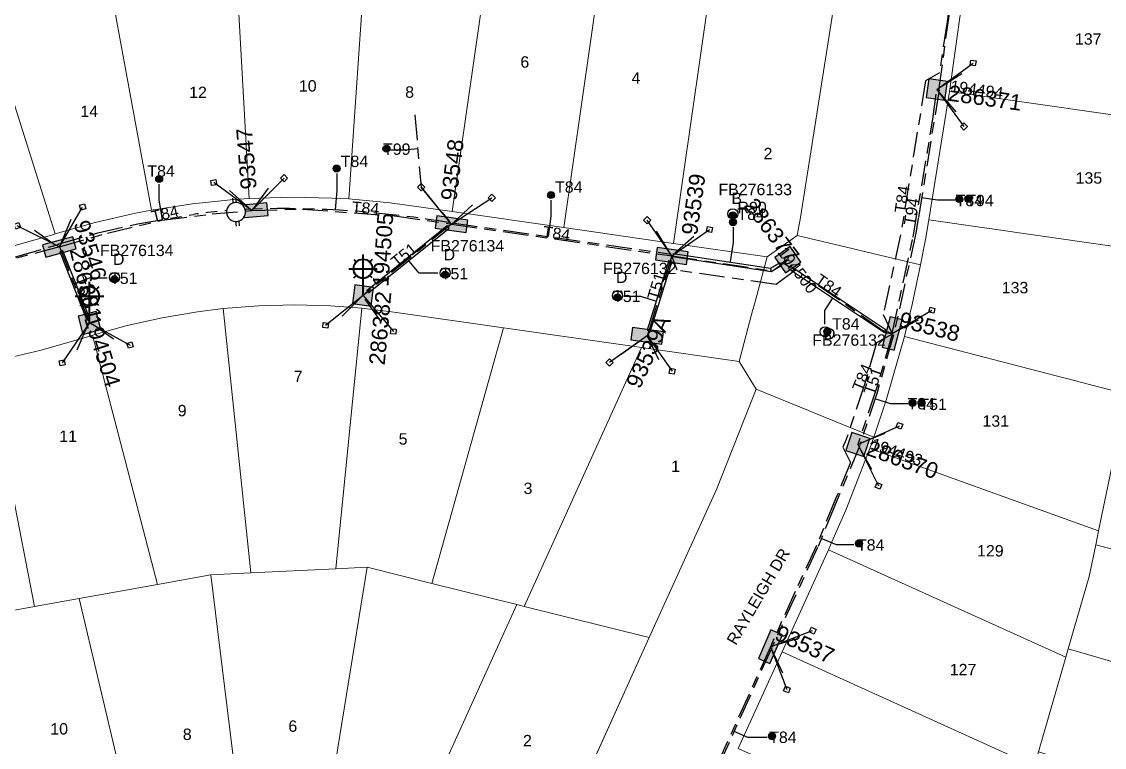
# Model space of a CAD drawing. Header units: metres. Extents: x 282960 to 285195, y 6134329 to 6136665.
# Drawn here: x 283558 to 283728.7, y 6135873.5 to 6135988 of the extents above; entities that cross this region are included whole.
import ezdxf
from ezdxf.enums import TextEntityAlignment as Align

# ---------------------------------------------------------------- set-up
doc = ezdxf.new("R2010")
doc.units = ezdxf.units.M
doc.linetypes.add('Cable Exist UG', pattern=[8.2, 4, -1.2, 1.8, -1.2])
doc.linetypes.add('DASHED', pattern=[0.75, 0.5, -0.25])
doc.layers.get('0').update_dxf_attribs({"color": 6})
doc.layers.add('Cadastre Land Parcels_SP_EXT', color=9, linetype='Continuous', lineweight=5)
doc.layers.add('Cadastre Roads_SP_EXT', color=9, linetype='Continuous', lineweight=5)
for name, color, linetype in [('Duct_SP_EXT', 7, 'Continuous'), ('Equip_LV_EXT', 7, 'Continuous'), ('Equip_SP_SL_EXT', 7, 'Continuous'), ('Mains_LV_EXT', 7, 'Continuous'), ('Mains_LV_SL_EXT', 7, 'Continuous'), ('Services_SP_EXT', 7, 'Continuous'), ('SupportsUG_SP_LV_EXT', 7, 'Continuous'), ('SupportsUG_SP_LV_SL_EXT', 7, 'Continuous'), ('Trench_SP_EXT', 7, 'Continuous')]:
    doc.layers.add(name, color=color, linetype=linetype)
doc.layers.add('UNKNOWN_FEATURES', color=1, linetype='DASHED', plot=False)
doc.styles.add('COLUMN_LABEL', font='arial.ttf')
doc.styles.add('iecARIAL', font='arial.ttf', dxfattribs={"height": 2})
doc.styles.add('POLE_LABEL', font='arial.ttf')
doc.styles.get("Standard").update_dxf_attribs({"font": 'arial.ttf'})

# ---------------------------------------------------------------- blocks, each defined once
blk = doc.blocks.new('COLUMN_EXT')
blk.add_hatch(color=256).paths.add_polyline_path([(-1.49, 1.48), (-1.49, -1.49), (1.48, -1.49), (1.48, 1.48)])
blk.add_lwpolyline([(-1.49, -1.49), (1.48, -1.49), (1.48, 1.48), (-1.49, 1.48)], close=True)
for tag, height, style, flags, p in [('ASSET_NUM', 2.5, 'COLUMN_LABEL', 8, (2, 2)), ('STRUCTURE_PLANT_NUMBER', 0.2, 'POLE_LABEL', 9, (1.81, 0.03)), ('STREET_CODE', 0.2, 'COLUMN_LABEL', 9, (1.81, -0.2))]:
    blk.add_attdef(tag, text='', height=height, dxfattribs=dict(style=style, flags=flags)).set_placement(p, align=Align.MIDDLE_LEFT)
at = {"flags": 9}
for tag, p in [('COLUMN_TYPE', (1.81, -0.4)), ('OWNED_BY', (1.81, -0.6)), ('STATE', (1.81, -0.8)), ('USAGE', (1.81, -1)), ('STREETNAME', (1.81, -1.6)), ('SUBURB', (1.81, -1.8)), ('LEGEND', (1.81, -1.2)), ('LOCATION', (1.81, -1.4)), ('NOTES', (1.81, -2))]:
    blk.add_attdef(tag, text='', height=0.2, dxfattribs=at).set_placement(p, align=Align.MIDDLE_LEFT)
at = {"flags": 1}
blk.add_attdef('Z', (1.81, -2.35), '', height=0.2, dxfattribs=at)
blk = doc.blocks.new('PILLAR_EXT')
blk.add_hatch(color=256).paths.add_polyline_path([(-2.475, 0.99), (-2.475, -0.99), (2.475, -0.99), (2.475, 0.99)])
blk.add_lwpolyline([(-2.475, -0.99), (2.475, -0.99), (2.475, 0.99), (-2.475, 0.99)], close=True)
at = {"style": 'iecARIAL', "flags": 8}
blk.add_attdef('ASSET_NUM', (1.5, 3.5), '', height=2.5, dxfattribs=at)
for tag, p, flags in [('OWNED_BY', (0, -0.2), 9), ('STATE', (0, -0.4), 9), ('SUPPORT_TYPE', (0, -0.6), 9), ('STREETNAME', (0, -1.8), 9), ('USAGE', (0, -0.8), 9), ('LEGEND', (0, -1), 9), ('LOCATION', (0, -1.2), 9), ('NOTES', (0, -1.4), 9), ('PARENT', (0, -1.6), 9), ('SUBURB', (0, -2), 1)]:
    blk.add_attdef(tag, p, '', height=0.2, dxfattribs=dict(flags=flags))
blk = doc.blocks.new('DUCT_EXT')
blk.add_circle((0, 0.8), 0.8)
at = {"flags": 1}
blk.add_attdef('Z', (0, 0), '', height=0.2, dxfattribs=at)
at = {"flags": 9}
for tag, p in [('DUCT_CODE', (0, 0)), ('XSECT_TYPE', (0, -0.2)), ('STATE', (0, -0.6)), ('FB_REFERENCE', (0, -0.4)), ('NOTES', (0, -0.8))]:
    blk.add_attdef(tag, text='', height=0.2, dxfattribs=at).set_placement(p, align=Align.MIDDLE_LEFT)
blk = doc.blocks.new('SL_LANTERN_EXT')
at = {"lineweight": 40}
for p, q in [((-1.46, 5.68), (-1.06, 5.28)), ((0, 1.97), (0, 6.47)), ((1.46, 5.68), (1.06, 5.28)), ((-2.25, 4.22), (2.25, 4.22)), ((-1.46, 2.76), (-1.06, 3.16)), ((0, 0), (0, 2.72)), ((1.46, 2.76), (1.06, 3.16))]:
    blk.add_line(p, q, dxfattribs=at)
blk.add_circle((0, 4.22), 1.5, dxfattribs=at)
at = {"style": 'iecARIAL', "flags": 8}
blk.add_attdef('ASSET_NUM', (1.5, 1.5), '', height=2.5, dxfattribs=at)
for tag, p, height, flags in [('OPERATING_VOLTAGE', (0.98, -1.65), 0.2, 9), ('ORIENTATION', (0.98, -1.85), 0.2, 9), ('CONSTRUCTED_VOLTAGE', (0.98, -0.65), 0.2, 9), ('CONTROL_TYPE', (0.98, -0.85), 0.2, 9), ('LANTERN_PURPOSE', (0.98, -1.05), 0.2, 9), ('LANTERN_TYPE', (0.98, -1.25), 0.2, 9), ('NO_PHASES', (0.98, -1.45), 0.2, 9), ('LNUMBER', (2.18, -3.25), 2.5, 8), ('OWNED_BY', (0.98, -2.05), 0.2, 9), ('STATE', (0.98, -2.25), 0.2, 9), ('USAGE', (0.98, -2.45), 0.2, 9), ('CEXIST', (0.98, -2.65), 0.2, 9), ('CNEW', (0.98, -2.85), 0.2, 9), ('CNUMBER', (0.98, -3.05), 0.2, 9), ('CREMOVE', (0.98, -3.25), 0.2, 9), ('CREPLACE', (0.98, -3.45), 0.2, 9), ('LKINGHEIGHT', (0.98, -3.65), 0.2, 9), ('LBRACKET', (0.98, -3.85), 0.2, 9), ('LBRACKETVOCAB', (0.98, -4.05), 0.2, 9), ('LCATEGORY', (0.98, -4.25), 0.2, 9), ('LCHARGE1', (0.98, -4.45), 0.2, 9), ('LCHARGE1PERCENT', (0.98, -4.65), 0.2, 9), ('LCHARGE2', (0.98, -4.85), 0.2, 9), ('LCHARGE2PERCENT', (0.98, -5.05), 0.2, 9), ('LCHARGE3', (0.98, -5.25), 0.2, 9), ('LCHARGE3PERCENT', (0.98, -5.45), 0.2, 9), ('LEXIST', (0.98, -5.65), 0.2, 9), ('LLAMP', (0.98, -5.85), 0.2, 9), ('LLAMPVOCAB', (0.98, -6.05), 0.2, 9), ('LMAST', (0.98, -6.25), 0.2, 9), ('LMASTVOCAB', (0.98, -6.45), 0.2, 9), ('LNEW', (0.98, -6.65), 0.2, 9), ('LANTNUMBER', (0.98, -6.85), 0.2, 9), ('LOUTREACH', (0.98, -7.25), 0.2, 9), ('LOUTREACHVOCAB', (0.98, -7.45), 0.2, 9), ('LRATECODE', (0.98, -7.65), 0.2, 9), ('LREMOVE', (0.98, -7.85), 0.2, 9), ('LREPLACE', (0.98, -8.05), 0.2, 9), ('LTYPE', (0.98, -8.25), 0.2, 9), ('LTYPEVOCAB', (0.98, -8.45), 0.2, 9), ('LEGEND', (0.98, -8.65), 0.2, 9), ('STREETNAME', (0.98, -9.25), 0.2, 9), ('SUBURB', (0.98, -9.45), 0.2, 1), ('LOCATION', (0.98, -8.85), 0.2, 9), ('NOTES', (0.98, -9.05), 0.2, 9)]:
    blk.add_attdef(tag, p, '', height=height, dxfattribs=dict(flags=flags))
blk = doc.blocks.new('CCP_EXT')
at = {"flags": 9}
for tag, p in [('STATE', (0, -1.8)), ('LIFE_SUPPORT', (0, -1.6)), ('NOTES', (0, -2))]:
    blk.add_attdef(tag, text='', height=0.2, dxfattribs=at).set_placement(p, align=Align.MIDDLE_LEFT)
blk.add_wipeout([(0, 0.57), (0.57, 0), (0, -0.57), (-0.57, 0)])
blk.add_lwpolyline([(-0.57, 0), (0, 0.57), (0.57, 0), (0, -0.57), (-0.57, 0)])
at = {"flags": 1}
blk.add_attdef('Z', (0, 0), '', height=0.2, dxfattribs=at)
at = {"flags": 9}
for tag, p in [('CCP_TYPE', (0, 0)), ('CONSTRUCTED_VOLTAGE', (0, -0.2)), ('OPERATING_VOLTAGE', (0, -0.6)), ('ORIENTATION', (0, -0.8)), ('OWNED_BY', (0, -1)), ('NO_PHASES', (0, -0.4)), ('USAGE', (0, -1.2)), ('LEGEND', (0, -1.4))]:
    blk.add_attdef(tag, text='', height=0.2, dxfattribs=at).set_placement(p, align=Align.MIDDLE_LEFT)
blk = doc.blocks.new('LV_UG_LINKS_OPEN_EXT')
for p, q in [((-0.25, 1.47), (-0.25, 2.22)), ((0.25, 1.47), (0.25, 2.22)), ((-0.25, -1.47), (-0.25, -2.22)), ((0.25, -1.47), (0.25, -2.22))]:
    blk.add_line(p, q)
at = {"flags": 9}
for tag, p in [('ACTUAL_STATUS', (0, 0)), ('CONSTRUCTED_VOLTAGE', (0, -0.2)), ('OPERATING_VOLTAGE', (0, -0.6)), ('ORIENTATION', (0, -0.8)), ('STATE', (0, -1)), ('SWITCH_TYPE', (0, -1.2)), ('NO_PHASES', (0, -0.4)), ('USAGE', (0, -1.4)), ('NOTES', (0, -1.6))]:
    blk.add_attdef(tag, text='', height=0.2, dxfattribs=at).set_placement(p, align=Align.MIDDLE_LEFT)
at = {"flags": 1}
blk.add_attdef('Z', (0, 0), '', height=0.2, dxfattribs=at)
blk.add_wipeout([(-0.25, 1.47), (-0.43, 1.43), (-0.61, 1.36), (-0.77, 1.28), (-0.93, 1.17), (-1.07, 1.05), (-1.19, 0.9), (-1.29, 0.75), (-1.38, 0.58), (-1.44, 0.4), (-1.48, 0.22), (-1.49, 0.03), (-1.49, -0.16), (-1.45, -0.34), (-1.4, -0.52), (-1.32, -0.69), (-1.23, -0.85), (-1.11, -1), (-0.98, -1.13), (-0.83, -1.24), (-0.66, -1.34), (-0.49, -1.41), (-0.31, -1.46), (-0.13, -1.49), (0.06, -1.49), (0.25, -1.47), (0.43, -1.43), (0.61, -1.36), (0.77, -1.28), (0.93, -1.17), (1.07, -1.05), (1.19, -0.9), (1.29, -0.75), (1.38, -0.58), (1.44, -0.4), (1.48, -0.22), (1.49, -0.03), (1.49, 0.16), (1.45, 0.34), (1.4, 0.52), (1.32, 0.69), (1.23, 0.85), (1.11, 1), (0.98, 1.13), (0.83, 1.24), (0.66, 1.34), (0.49, 1.41), (0.31, 1.46), (0.13, 1.49), (-0.06, 1.49)])
blk.add_lwpolyline([(0, -1.49, 1), (0, 1.49, 1)], format="xyb", close=True)
blk = doc.blocks.new('CABLE_LARGE_EXT')
h = blk.add_hatch(color=256)
edge = h.paths.add_edge_path()
edge.add_arc((0, 0.55), 0.55, 0, 360)
blk.add_circle((0, 0.55), 0.55)
at = {"flags": 1}
blk.add_attdef('Z', (0, 0), '', height=0.2, dxfattribs=at)
at = {"flags": 9}
for tag, p in [('COND_CODE', (0, 0)), ('STATE', (0, -0.4)), ('XSECT_SIZE', (0, -0.6)), ('FB_REFERENCE', (0, -0.2)), ('NOTES', (0, -0.8))]:
    blk.add_attdef(tag, text='', height=0.2, dxfattribs=at).set_placement(p, align=Align.MIDDLE_LEFT)

msp = doc.modelspace()

# ---------------------------------------------------------------- linework, layer by layer
at = {"layer": 'Cadastre Land Parcels_SP_EXT', "linetype": 'Continuous'}
for points in [[(283593.88, 6135960.13), (283591.64, 6135999.65), (283578.96, 6135997.76), (283571.43, 6135996.63), (283578.45, 6135958.28), (283584.92, 6135959.29), (283591.43, 6135959.96), (283593.88, 6135960.13)], [(283609.58, 6135960.03), (283612.26, 6135999.03), (283597.13, 6135999.48), (283591.64, 6135999.65), (283593.88, 6135960.13), (283600.43, 6135960.32), (283606.97, 6135960.18), (283609.58, 6135960.03)], [(283609.58, 6135960.03), (283616.09, 6135959.41), (283618.72, 6135959.06), (283625.89, 6135958.03), (283631.57, 6135997.64), (283615.13, 6135998.83), (283612.26, 6135999.03), (283609.58, 6135960.03)], [(283578.45, 6135958.28), (283571.43, 6135996.63), (283560.68, 6135994.51), (283551.24, 6135992.64), (283563.28, 6135954.51), (283569.57, 6135956.32), (283575.95, 6135957.8), (283578.45, 6135958.28)], [(283649.14, 6135995.12), (283633.08, 6135997.43), (283631.57, 6135997.64), (283625.89, 6135958.03), (283643.47, 6135955.51), (283649.14, 6135995.12)], [(283741.03, 6135971.74), (283743.91, 6135991.74), (283707.08, 6135997.03), (283704.33, 6135977), (283741.03, 6135971.74)], [(283650.95, 6135994.86), (283649.14, 6135995.12), (283643.47, 6135955.51), (283660.8, 6135953.03), (283666.47, 6135992.64), (283650.95, 6135994.86)], [(283563.28, 6135954.51), (283551.24, 6135992.64), (283542.41, 6135991.31), (283537.2, 6135990.53), (283543.09, 6135949.85), (283543.94, 6135949.98), (283550.39, 6135951.13), (283556.76, 6135952.62), (283563.05, 6135954.44), (283563.28, 6135954.51)], [(283685.96, 6135989.83), (283666.47, 6135992.64), (283660.8, 6135953.03), (283675.54, 6135950.91), (283680.3, 6135954.26), (283680.83, 6135957.1), (283685.96, 6135989.83)], [(283701.07, 6135956.75), (283736.89, 6135951.61), (283737.61, 6135955.16), (283741.03, 6135971.74), (283704.33, 6135977), (283701.07, 6135956.75)], [(283736.89, 6135951.61), (283701.07, 6135956.75), (283700.52, 6135953.62), (283699.71, 6135949.63), (283698.43, 6135943.36), (283697.2, 6135938.33), (283732.28, 6135929.25), (283734.2, 6135938.59), (283736.89, 6135951.61)], [(283594.11, 6135901.01), (283589.76, 6135942.74), (283585.72, 6135942.24), (283580.14, 6135941.3), (283574.62, 6135940.06), (283569.17, 6135938.54), (283579.42, 6135899.2), (283587.82, 6135900.71), (283594.11, 6135901.01)], [(283611.64, 6135942.8), (283606.7, 6135943.18), (283601.05, 6135943.33), (283595.39, 6135943.18), (283589.76, 6135942.74), (283594.11, 6135901.01), (283607.55, 6135901.66), (283611.64, 6135942.8)], [(283633.95, 6135939.71), (283616.3, 6135942.23), (283611.64, 6135942.8), (283607.55, 6135901.66), (283612.47, 6135901.9), (283622.68, 6135899.35), (283633.95, 6135939.71)], [(283579.42, 6135899.2), (283569.17, 6135938.54), (283568.22, 6135938.24), (283561.07, 6135936.18), (283553.83, 6135934.48), (283552.46, 6135934.21), (283559.99, 6135895.71), (283567.02, 6135896.97), (283579.42, 6135899.2)], [(283655.73, 6135936.58), (283633.95, 6135939.71), (283622.68, 6135899.35), (283636.06, 6135896.01), (283637.22, 6135895.72), (283655.73, 6135936.58)], [(283727.83, 6135907.67), (283730.79, 6135922.01), (283732.28, 6135929.25), (283697.2, 6135938.33), (283694.31, 6135928.26), (283692.35, 6135922.46), (283691.74, 6135920.67), (283727.83, 6135907.67)], [(283671.12, 6135934.37), (283655.73, 6135936.58), (283637.22, 6135895.72), (283656.95, 6135890.8), (283667.54, 6135914.17), (283673.83, 6135930), (283671.12, 6135934.37)], [(283559.99, 6135895.71), (283552.46, 6135934.21), (283545.12, 6135932.97), (283537.74, 6135932.12), (283536.23, 6135931.99), (283539.29, 6135892.97), (283550.45, 6135894), (283559.99, 6135895.71)], [(283766.93, 6135894.95), (283769.63, 6135912.83), (283730.79, 6135922.01), (283727.83, 6135907.67), (283727.37, 6135905.43), (283766.93, 6135894.95)], [(283727.83, 6135907.67), (283691.74, 6135920.67), (283687.94, 6135910.91), (283685.76, 6135905.92), (283685.2, 6135904.68), (283722.65, 6135887.72), (283723.04, 6135889.05), (283726.34, 6135900.43), (283727.37, 6135905.43), (283727.83, 6135907.67)], [(283717.67, 6135870.54), (283718.32, 6135872.8), (283722.65, 6135887.72), (283685.2, 6135904.68), (283677.9, 6135888.56), (283717.67, 6135870.54)], [(283766.93, 6135894.95), (283727.37, 6135905.43), (283726.34, 6135900.43), (283723.04, 6135889.05), (283764.23, 6135877.06), (283766.93, 6135894.95)], [(283605.86, 6135861.09), (283612.47, 6135901.9), (283607.55, 6135901.66), (283594.11, 6135901.01), (283587.82, 6135900.71), (283592.64, 6135861.34), (283595.09, 6135861.58), (283597.55, 6135861.68), (283600.01, 6135861.66), (283602.47, 6135861.51), (283604.92, 6135861.23), (283605.86, 6135861.09)], [(283622.68, 6135899.35), (283612.47, 6135901.9), (283605.86, 6135861.09), (283608.28, 6135860.63), (283610.67, 6135860.05), (283613.03, 6135859.34), (283615.35, 6135858.51), (283617.62, 6135857.56), (283618.47, 6135857.18), (283636.06, 6135896.01), (283622.68, 6135899.35)], [(283592.64, 6135861.34), (283587.82, 6135900.71), (283579.42, 6135899.2), (283567.02, 6135896.97), (283576.37, 6135857.53), (283585.56, 6135859.91), (283587.95, 6135860.52), (283590.36, 6135861), (283592.64, 6135861.34)], [(283576.37, 6135857.53), (283567.02, 6135896.97), (283559.99, 6135895.71), (283550.45, 6135894), (283556.13, 6135853.71), (283564.99, 6135855.14), (283576.37, 6135857.53)], [(283634.11, 6135850.09), (283639.41, 6135852.08), (283656.95, 6135890.8), (283637.22, 6135895.72), (283636.06, 6135896.01), (283618.47, 6135857.18), (283634.11, 6135850.09)], [(283764.23, 6135877.06), (283723.04, 6135889.05), (283722.65, 6135887.72), (283718.32, 6135872.8), (283761.53, 6135859.18), (283764.23, 6135877.06)], [(283712.96, 6135854.32), (283713.61, 6135856.54), (283717.67, 6135870.54), (283677.9, 6135888.56), (283671, 6135873.33), (283712.96, 6135854.32)]]:
    msp.add_lwpolyline(points, close=True, dxfattribs=at)
at = {"layer": 'Cadastre Roads_SP_EXT', "linetype": 'Continuous'}
for p, q in [((283673.83, 6135930), (283667.54, 6135914.17)), ((283682.05, 6135926.65), (283673.83, 6135930)), ((283683.09, 6135926.23), (283682.05, 6135926.65)), ((283692.35, 6135922.46), (283683.09, 6135926.23)), ((283691.74, 6135920.67), (283692.35, 6135922.46)), ((283692.35, 6135922.46), (283692.35, 6135922.46)), ((283667.54, 6135914.17), (283656.95, 6135890.8)), ((283685.76, 6135905.92), (283687.94, 6135910.91)), ((283685.2, 6135904.68), (283685.76, 6135905.92)), ((283656.95, 6135890.8), (283639.41, 6135852.08))]:
    msp.add_line(p, q, dxfattribs=at)
at = {"layer": 'Duct_SP_EXT'}
for p, q in [((283612.4, 6135945.59), (283625.08, 6135955.82)), ((283625.08, 6135955.82), (283625.23, 6135955.63)), ((283625.38, 6135955.44), (283625.23, 6135955.63)), ((283612.7, 6135945.22), (283625.38, 6135955.44)), ((283563.98, 6135951.7), (283564.2, 6135951.79)), ((283563.98, 6135951.7), (283568.15, 6135941.15)), ((283564.43, 6135951.88), (283564.2, 6135951.79)), ((283564.43, 6135951.88), (283568.6, 6135941.33)), ((283660.63, 6135950.95), (283660.67, 6135951.19)), ((283660.63, 6135950.95), (283676.2, 6135948.59)), ((283660.71, 6135951.43), (283660.67, 6135951.19)), ((283660.71, 6135951.43), (283676.1, 6135949.09)), ((283660.04, 6135950.32), (283656.65, 6135939.33)), ((283660.49, 6135950.18), (283657.11, 6135939.19)), ((283660.04, 6135950.32), (283660.27, 6135950.25)), ((283660.49, 6135950.18), (283660.27, 6135950.25)), ((283676.1, 6135949.09), (283677.6, 6135950.01)), ((283676.1, 6135949.09), (283676.15, 6135948.84)), ((283676.2, 6135948.59), (283676.15, 6135948.84)), ((283676.2, 6135948.59), (283677.85, 6135949.6)), ((283677.6, 6135950.01), (283677.72, 6135949.8)), ((283677.85, 6135949.6), (283677.72, 6135949.8)), ((283678.93, 6135949.07), (283679.06, 6135949.27)), ((283678.93, 6135949.07), (283694.03, 6135938.96)), ((283679.19, 6135949.46), (283679.06, 6135949.27)), ((283679.19, 6135949.46), (283694.3, 6135939.36)), ((283612.4, 6135945.59), (283612.55, 6135945.41)), ((283612.7, 6135945.22), (283612.55, 6135945.41)), ((283568.15, 6135941.15), (283568.38, 6135941.24)), ((283568.6, 6135941.33), (283568.38, 6135941.24)), ((283656.65, 6135939.33), (283656.88, 6135939.26)), ((283657.11, 6135939.19), (283656.88, 6135939.26)), ((283694.03, 6135938.96), (283694.16, 6135939.16)), ((283694.3, 6135939.36), (283694.16, 6135939.16))]:
    msp.add_line(p, q, dxfattribs=at)
for points in [[(283616.08, 6135967.81), (283618.33, 6135967.81), (283620.44, 6135967.99)], [(283607.66, 6135964.07), (283607.66, 6135961.31), (283607.44, 6135958.36)], [(283579.59, 6135962.38), (283579.59, 6135959.85), (283580.11, 6135956.77)], [(283641.45, 6135959.86), (283641.45, 6135957.31), (283640.99, 6135954.11)], [(283705.16, 6135959.82), (283702.42, 6135959.82), (283699.91, 6135960.23)], [(283670.2, 6135955.56), (283670.2, 6135953.18), (283669.74, 6135950.16)], [(283623.59, 6135948.3), (283620.66, 6135948.3), (283619.09, 6135950.23)], [(283571.45, 6135947.53), (283568.63, 6135947.53), (283566.53, 6135946.71)], [(283652.94, 6135944.71), (283655.55, 6135944.71), (283657.91, 6135943.98)], [(283684.62, 6135940.26), (283684.62, 6135942.45), (283685.87, 6135944.34)], [(283697.72, 6135927.68), (283695, 6135927.68), (283692.56, 6135928.48)], [(283689.24, 6135905.45), (283686.47, 6135905.45), (283684.08, 6135906.44)], [(283675.57, 6135875.02), (283672.52, 6135875.02), (283670.33, 6135876)]]:
    msp.add_lwpolyline(points, dxfattribs=at)
at = {"layer": 'Mains_LV_EXT', "linetype": 'Cable Exist UG'}
msp.add_line((283676.07, 6135889.37), (283666.45, 6135868.11), dxfattribs=at)
for points in [[(283625.78, 6135956.07), (283611.81, 6135944.81)], [(283563.93, 6135952.47), (283556.67, 6135950.55), (283544.14, 6135948.07), (283535.02, 6135946.95), (283524.63, 6135946.52), (283521.31, 6135946.68)], [(283563.93, 6135952.47), (283568.68, 6135940.48)], [(283660.51, 6135951.05), (283656.63, 6135938.43)], [(283695.26, 6135938.8), (283693.64, 6135939.33), (283680.08, 6135948.87), (283676.95, 6135946.52), (283661.38, 6135948.78), (283660.51, 6135951.05)]]:
    msp.add_lwpolyline(points, dxfattribs=at)
at = {"layer": 'Mains_LV_SL_EXT', "linetype": 'Cable Exist UG'}
msp.add_lwpolyline([(283660.51, 6135951.05), (283676.37, 6135948.68), (283678.81, 6135950.43)], dxfattribs=at)
at = {"layer": 'Trench_SP_EXT', "linetype": 'Cable Exist UG'}
for points in [[(283706.23, 6135979.77), (283702.45, 6135977.38)], [(283705.34, 6135973.8), (283702.32, 6135977.29)], [(283590.77, 6135961.37), (283594.29, 6135958.2)], [(283596.83, 6135961.72), (283594.29, 6135958.2)], [(283629.08, 6135959.09), (283625.78, 6135956.07)], [(283565.75, 6135956.78), (283563.93, 6135952.47)], [(283625.78, 6135956.07), (283624.92, 6135955.38)], [(283559.98, 6135955.11), (283563.8, 6135952.44)], [(283658.04, 6135954.94), (283660.4, 6135951.07)], [(283663.98, 6135954.09), (283660.51, 6135951.05)], [(283521.55, 6135946.91), (283523.51, 6135946.87), (283530.13, 6135946.95), (283536.75, 6135947.39), (283543.29, 6135948.16), (283543.34, 6135948.17), (283543.34, 6135948.17), (283544.22, 6135948.3), (283550.73, 6135949.47), (283557.19, 6135950.97), (283563.55, 6135952.81), (283563.8, 6135952.89)], [(283563.93, 6135952.47), (283564.34, 6135951.45)], [(283660.51, 6135951.05), (283660.22, 6135950.1)], [(283677.59, 6135949.72), (283678.64, 6135950.49)], [(283612.81, 6135945.61), (283611.81, 6135944.81)], [(283608.54, 6135941.53), (283611.81, 6135944.81)], [(283614.44, 6135940.95), (283611.76, 6135944.75)], [(283566.72, 6135936.25), (283568.63, 6135940.61)], [(283568.24, 6135941.58), (283568.68, 6135940.48)], [(283572.46, 6135937.91), (283568.63, 6135940.61)], [(283699.36, 6135940.9), (283695.26, 6135938.8)], [(283656.88, 6135939.24), (283656.63, 6135938.43)], [(283693.86, 6135939.26), (283694.39, 6135938.89), (283695.26, 6135938.8)], [(283652.54, 6135935.52), (283656.54, 6135938.36)], [(283658.48, 6135934.67), (283656.63, 6135938.43)], [(283694.13, 6135923.03), (283689.84, 6135921.29)], [(283692.05, 6135917.33), (283689.84, 6135921.29)], [(283676.27, 6135889.19), (283665.61, 6135865.53)], [(283680.5, 6135890.67), (283676.07, 6135889.37)], [(283678.03, 6135885.21), (283676.07, 6135889.37)]]:
    msp.add_lwpolyline(points, dxfattribs=at)
for points in [[(283594.34, 6135958.44, -0.050148), (283625.63, 6135956.25)], [(283679.23, 6135949.15), (283678.35, 6135949.73), (283678.35, 6135949.73, 0.27025), (283677.52, 6135949.68)]]:
    msp.add_lwpolyline(points, format="xyb", dxfattribs=at)

# ---------------------------------------------------------------- block references
at = {"layer": 'Duct_SP_EXT'}
for name, p in [('CABLE_LARGE_EXT', (283615.51, 6135967.42)), ('CABLE_LARGE_EXT', (283607.64, 6135964.29)), ('CABLE_LARGE_EXT', (283579.66, 6135962.65)), ('CABLE_LARGE_EXT', (283641.45, 6135960.1)), ('CABLE_LARGE_EXT', (283705.86, 6135959.46)), ('CABLE_LARGE_EXT', (283707.29, 6135959.51)), ('DUCT_EXT', (283670.13, 6135956.89)), ('CABLE_LARGE_EXT', (283670.13, 6135956.89)), ('CABLE_LARGE_EXT', (283670.18, 6135955.81)), ('DUCT_EXT', (283624.77, 6135947.55)), ('DUCT_EXT', (283572.62, 6135946.82)), ('CABLE_LARGE_EXT', (283572.62, 6135946.82)), ('CABLE_LARGE_EXT', (283624.77, 6135947.55)), ('DUCT_EXT', (283651.95, 6135943.97)), ('CABLE_LARGE_EXT', (283651.95, 6135943.97)), ('DUCT_EXT', (283684.7, 6135938.28)), ('CABLE_LARGE_EXT', (283685.05, 6135938.58)), ('CABLE_LARGE_EXT', (283698.47, 6135927.28)), ('CABLE_LARGE_EXT', (283699.89, 6135927.31)), ('CABLE_LARGE_EXT', (283690.02, 6135905.11)), ('CABLE_LARGE_EXT', (283676.32, 6135874.69))]:
    msp.add_blockref(name, p, dxfattribs=at)
at = {"layer": 'Equip_SP_SL_EXT'}
ref = msp.add_blockref('SL_LANTERN_EXT', (283611.81, 6135944.81), dxfattribs=at)
ref.add_attrib('ASSET_NUM', '194505', dxfattribs={"layer": '0', "height": 2.5, "rotation": 86.0741, "style": 'iecARIAL'}).set_placement((283613.31, 6135946.31), align=Align.TOP_LEFT)
ref = msp.add_blockref('SL_LANTERN_EXT', (283568.68, 6135940.48), dxfattribs=at)
ref.add_attrib('ASSET_NUM', '194504', dxfattribs={"layer": '0', "height": 2.5, "rotation": 287.2815, "style": 'iecARIAL'}).set_placement((283570.18, 6135941.98), align=Align.TOP_LEFT)
at = {"layer": 'SupportsUG_SP_LV_EXT'}
ref = msp.add_blockref('PILLAR_EXT', (283594.29, 6135958.2), dxfattribs=dict(at, rotation=5.129310188585481))
ref.add_attrib('ASSET_NUM', '93547', dxfattribs={"layer": '0', "height": 2.5, "rotation": 94.4499, "style": 'iecARIAL'}).set_placement((283595.79, 6135961.7), align=Align.BOTTOM_LEFT)
ref = msp.add_blockref('PILLAR_EXT', (283625.78, 6135956.07), dxfattribs=dict(at, rotation=352.0473989991497))
ref.add_attrib('ASSET_NUM', '93548', dxfattribs={"layer": '0', "height": 2.5, "rotation": 83.0385, "style": 'iecARIAL'}).set_placement((283627.28, 6135959.57), align=Align.BOTTOM_LEFT)
ref = msp.add_blockref('PILLAR_EXT', (283660.51, 6135951.05), dxfattribs=dict(at, rotation=351.6355093165436))
ref.add_attrib('ASSET_NUM', '93539', dxfattribs={"layer": '0', "height": 2.5, "rotation": 82.026, "style": 'iecARIAL'}).set_placement((283662.01, 6135954.55), align=Align.TOP_LEFT)
ref = msp.add_blockref('PILLAR_EXT', (283563.93, 6135952.47), dxfattribs=dict(at, rotation=15.1904470258212))
ref.add_attrib('ASSET_NUM', '93546', dxfattribs={"layer": '0', "height": 2.5, "rotation": 287.6747, "style": 'iecARIAL'}).set_placement((283565.43, 6135955.97), align=Align.BOTTOM_LEFT)
ref = msp.add_blockref('PILLAR_EXT', (283695.26, 6135938.8), dxfattribs=dict(at, rotation=255.0755210231662))
ref.add_attrib('ASSET_NUM', '93538', dxfattribs={"layer": '0', "height": 2.5, "rotation": 345.6481, "style": 'iecARIAL'}).set_placement((283696.76, 6135942.3), align=Align.TOP_LEFT)
ref = msp.add_blockref('PILLAR_EXT', (283656.63, 6135938.43), dxfattribs=dict(at, rotation=352.0881726121099))
ref.add_attrib('ASSET_NUM', '93539A', dxfattribs={"layer": '0', "height": 2.5, "rotation": 65.8043, "style": 'iecARIAL'}).set_placement((283658.13, 6135941.93), align=Align.TOP_RIGHT)
ref = msp.add_blockref('PILLAR_EXT', (283676.07, 6135889.37), dxfattribs=dict(at, rotation=246.5386670165915))
ref.add_attrib('ASSET_NUM', '93537', dxfattribs={"layer": '0', "height": 2.5, "rotation": 335.7876, "style": 'iecARIAL'}).set_placement((283677.57, 6135892.87), align=Align.TOP_LEFT)
at = {"layer": 'SupportsUG_SP_LV_SL_EXT'}
ref = msp.add_blockref('COLUMN_EXT', (283702.32, 6135977.29), dxfattribs=dict(at, rotation=261.9115067782253))
ref.add_attrib('ASSET_NUM', '286371', dxfattribs={"layer": '0', "height": 2.5, "rotation": 352.0028, "style": 'COLUMN_LABEL'}).set_placement((283704.32, 6135978.04), align=Align.TOP_LEFT)
ref = msp.add_blockref('COLUMN_EXT', (283678.81, 6135950.43), dxfattribs=dict(at, rotation=215.2125815633163))
ref.add_attrib('ASSET_NUM', '286377', dxfattribs={"layer": '0', "height": 2.5, "rotation": 307.0454, "style": 'COLUMN_LABEL'}).set_placement((283680.81, 6135951.18), align=Align.TOP_RIGHT)
ref = msp.add_blockref('COLUMN_EXT', (283568.68, 6135940.48), dxfattribs=dict(at, rotation=14.48038809754391))
ref.add_attrib('ASSET_NUM', '286381', dxfattribs={"layer": '0', "height": 2.5, "rotation": 283.4602, "style": 'COLUMN_LABEL'}).set_placement((283570.68, 6135941.23), align=Align.TOP_RIGHT)
ref = msp.add_blockref('COLUMN_EXT', (283611.81, 6135944.81), dxfattribs=dict(at, rotation=352.0977630902555))
ref.add_attrib('ASSET_NUM', '286382', dxfattribs={"layer": '0', "height": 2.5, "rotation": 84.6843, "style": 'COLUMN_LABEL'}).set_placement((283613.81, 6135945.56), align=Align.TOP_RIGHT)
ref = msp.add_blockref('COLUMN_EXT', (283689.84, 6135921.29), dxfattribs=dict(at, rotation=71.5284549520669))
ref.add_attrib('ASSET_NUM', '286370', dxfattribs={"layer": '0', "height": 2.5, "rotation": 340.3493, "style": 'COLUMN_LABEL'}).set_placement((283691.84, 6135922.04), align=Align.TOP_LEFT)

# ---------------------------------------------------------------- texts
at = {"layer": 'Cadastre Land Parcels_SP_EXT'}
for s, p in [('137', (283724.09, 6135984.38)), ('6', (283636.63, 6135980.75)), ('4', (283654.16, 6135978.23)), ('12', (283584.39, 6135975.96)), ('10', (283601.7, 6135976.98)), ('8', (283618.46, 6135976)), ('14', (283567.23, 6135972.96)), ('2', (283674.98, 6135966.3)), ('135', (283724.19, 6135962.45)), ('133', (283712.54, 6135945.14)), ('7', (283600.89, 6135931.13)), ('9', (283582.59, 6135925.73)), ('131', (283709.5, 6135924.09)), ('11', (283563.9, 6135921.69)), ('5', (283617.43, 6135921.27)), ('1', (283660.4, 6135916.94)), ('3', (283637.13, 6135913.47)), ('129', (283708.65, 6135903.61)), ('127', (283704.35, 6135884.86)), ('10', (283562.49, 6135875.51)), ('6', (283600.04, 6135875.94)), ('8', (283583.39, 6135874.65)), ('2', (283637.04, 6135873.65))]:
    msp.add_text(s, height=1.8, dxfattribs=at).set_placement(p)
at = {"layer": 'Cadastre Roads_SP_EXT'}
msp.add_text('RAYLEIGH DR', height=1.8, rotation=59.6809, dxfattribs=at).set_placement((283670.61, 6135889.49))
at = {"layer": 'Duct_SP_EXT'}
for s, p in [('T99', (283614.97, 6135966.99)), ('T84', (283608.3, 6135965.07)), ('T84', (283577.8, 6135963.55)), ('T84', (283642.1, 6135961.02)), ('FB276133', (283667.86, 6135960.63)), ('B', (283669.91, 6135959.23)), ('T84', (283705.28, 6135958.89)), ('T94', (283706.94, 6135958.89)), ('R90', (283670.87, 6135957.79)), ('T84', (283670.86, 6135956.73)), ('FB276134', (283570.32, 6135951.02)), ('FB276134', (283622.47, 6135951.75)), ('D', (283624.52, 6135950.35)), ('D', (283572.37, 6135949.62)), ('T51', (283624.07, 6135947.35)), ('FB276132', (283649.65, 6135948.17)), ('T51', (283571.92, 6135946.62)), ('D', (283651.7, 6135946.77)), ('T51', (283651.25, 6135943.77)), ('T84', (283685.79, 6135939.42)), ('FB276132', (283682.66, 6135936.87)), ('D', (283684.49, 6135937.86)), ('T84', (283697.69, 6135926.83)), ('T51', (283699.56, 6135926.72)), ('T84', (283689.71, 6135904.53)), ('T84', (283675.86, 6135874.18))]:
    msp.add_text(s, height=1.8, dxfattribs=at).set_placement(p)
at = {"layer": 'Mains_LV_EXT'}
for s, rotation, p in [('T84', 81.7015, (283697.4, 6135957.71)), ('T84', 13.5028, (283578.67, 6135956.33)), ('T84', 355.9208, (283609.99, 6135957.86)), ('T94', 80.6092, (283698.85, 6135955.75)), ('T84', 351.9381, (283640.06, 6135954.01)), ('T51', 39.0949, (283617.16, 6135949.13)), ('T51', 291.7667, (283565.99, 6135947.32)), ('T51', 73.1122, (283658.32, 6135943.94)), ('T84', 325.0785, (283682.93, 6135946.86)), ('T84', 67.9276, (283690.56, 6135929.52)), ('T51', 71.6655, (283692.41, 6135928.96))]:
    msp.add_text(s, height=1.8, rotation=rotation, dxfattribs=at).set_placement(p)
at = {"layer": 'UNKNOWN_FEATURES'}
for s, rotation, p in [('194494', 352.0028, (283704.34, 6135977)), ('194500', 307.0425, (283677.1, 6135951.61)), ('194493', 340.3493, (283691.74, 6135920.67))]:
    msp.add_text(s, height=1.8, rotation=rotation, dxfattribs=at).set_placement(p)

# ---------------------------------------------------------------- next in the draw order: block references
at = {"layer": 'Services_SP_EXT'}
for p, rotation in [((283708.03, 6135981.49), 125.8448760181705), ((283588.27, 6135962.62), 323.8971246968007), ((283567.58, 6135958.76), 239.9674609071334), ((283557.28, 6135955.8), 333.7001974686805), ((283666.46, 6135955.21), 305.9784609494969), ((283701.53, 6135942.47), 121.6238420885341), ((283605.9, 6135940.08), 38.79179854212101), ((283616.6, 6135939.11), 130.0877641921934), ((283575.08, 6135936.97), 151.2392167626348), ((283564.38, 6135934.16), 55.85987803759881), ((283660.57, 6135932.84), 34.88717566743987), ((283696.41, 6135924.24), 204.3638405262793), ((283693.1, 6135914.77), 203.2550366855085), ((283682.72, 6135891.91), 200.141754852962), ((283678.67, 6135882.62), 113.1181958793079)]:
    msp.add_blockref('CCP_EXT', p, dxfattribs=dict(at, rotation=rotation))
for p in [(283706.59, 6135971.47), (283599.35, 6135963.3), (283620.97, 6135961.89), (283632.12, 6135960.22), (283656.61, 6135956.7), (283650.7, 6135934.21)]:
    msp.add_blockref('CCP_EXT', p, dxfattribs=at)

# ---------------------------------------------------------------- next in the draw order: linework, layer by layer
at = {"layer": 'Cadastre Roads_SP_EXT', "linetype": 'Continuous'}
for p, q in [((283687.94, 6135910.91), (283691.74, 6135920.67)), ((283677.9, 6135888.56), (283685.2, 6135904.68)), ((283671, 6135873.33), (283677.9, 6135888.56))]:
    msp.add_line(p, q, dxfattribs=at)
msp.add_lwpolyline([(283700.52, 6135953.62), (283701.07, 6135956.75), (283704.33, 6135977), (283707.08, 6135997.03), (283709.35, 6136016.99), (283709.91, 6136023.25), (283690.09, 6136025.62), (283685.96, 6135989.83), (283680.83, 6135957.1), (283680.3, 6135954.26), (283689.17, 6135952.15), (283690.01, 6135951.95), (283699.71, 6135949.63), (283700.52, 6135953.62)], close=True, dxfattribs=at)
msp.add_lwpolyline([(283553.83, 6135934.48), (283561.07, 6135936.17), (283568.22, 6135938.24), (283569.17, 6135938.54), (283574.62, 6135940.06), (283580.14, 6135941.3), (283585.71, 6135942.24), (283589.76, 6135942.74), (283595.39, 6135943.18), (283601.05, 6135943.33), (283606.7, 6135943.18), (283611.65, 6135942.8), (283616.3, 6135942.24), (283633.95, 6135939.71), (283655.73, 6135936.58), (283671.12, 6135934.37), (283673.31, 6135942.57), (283673.33, 6135942.64), (283675.54, 6135950.91), (283660.8, 6135953.03), (283643.47, 6135955.51), (283625.89, 6135958.03), (283618.72, 6135959.06), (283616.09, 6135959.41), (283609.58, 6135960.03), (283606.97, 6135960.18), (283600.43, 6135960.32), (283593.88, 6135960.13), (283591.43, 6135959.96), (283584.92, 6135959.29), (283578.45, 6135958.28), (283575.95, 6135957.8), (283569.57, 6135956.32), (283563.28, 6135954.51), (283563.05, 6135954.44), (283556.76, 6135952.62)], dxfattribs=at)
at = {"layer": 'Mains_LV_EXT', "linetype": 'Cable Exist UG'}
for points in [[(283707.32, 6136017.2), (283706.28, 6136006.9), (283705.43, 6135999.99), (283703.92, 6135987.98), (283702.72, 6135979.95), (283700.54, 6135978.66), (283696.6, 6135954.39), (283693.86, 6135941.78), (283695.26, 6135938.8)], [(283695.26, 6135938.8), (283698.56, 6135954), (283701.69, 6135972.61), (283702.32, 6135977.29)], [(283625.78, 6135956.07), (283660.51, 6135951.05)], [(283695.27, 6135938.68), (283692.78, 6135937.35), (283690.86, 6135930.61), (283688, 6135922.06), (283687.51, 6135920.85), (283688.69, 6135918.42), (283686.4, 6135912.82), (283683.31, 6135905.33), (283679.95, 6135898.08), (283676.07, 6135889.37)], [(283695.27, 6135938.68), (283692.76, 6135930.03), (283689.84, 6135921.29)]]:
    msp.add_lwpolyline(points, dxfattribs=at)
at = {"layer": 'Services_SP_EXT'}
for points in [[(283702.32, 6135977.29), (283708.03, 6135981.49)], [(283702.32, 6135977.29), (283706.59, 6135971.47)], [(283625.78, 6135956.07), (283620.97, 6135961.89)], [(283625.78, 6135956.07), (283632.12, 6135960.22)], [(283563.93, 6135952.47), (283567.58, 6135958.76)], [(283563.93, 6135952.47), (283557.28, 6135955.8)], [(283660.51, 6135951.05), (283656.61, 6135956.7)], [(283660.51, 6135951.05), (283666.46, 6135955.21)], [(283611.81, 6135944.81), (283605.9, 6135940.08)], [(283611.81, 6135944.81), (283616.6, 6135939.11)], [(283695.26, 6135938.8), (283701.53, 6135942.47)], [(283568.68, 6135940.48), (283564.38, 6135934.16)], [(283568.68, 6135940.48), (283575.08, 6135936.97)], [(283656.63, 6135938.43), (283650.7, 6135934.21)], [(283656.63, 6135938.43), (283660.57, 6135932.84)], [(283689.84, 6135921.29), (283696.41, 6135924.24)], [(283689.84, 6135921.29), (283693.1, 6135914.77)], [(283676.07, 6135889.37), (283682.72, 6135891.91)], [(283676.07, 6135889.37), (283678.67, 6135882.62)]]:
    msp.add_lwpolyline(points, dxfattribs=at)
at = {"layer": 'Trench_SP_EXT', "linetype": 'Cable Exist UG'}
for points in [[(283702.65, 6135977.23), (283705.4, 6135997.58), (283707.6, 6136016.99)], [(283702.66, 6135977.27), (283699.39, 6135957.02), (283698.98, 6135954.64), (283695.57, 6135938.9)], [(283619.98, 6135973.32), (283620.97, 6135961.89)], [(283620.97, 6135961.89), (283625.78, 6135956.07)], [(283625.87, 6135956.27), (283660.42, 6135951.32)], [(283695.48, 6135938.59), (283692.89, 6135929.5), (283690.17, 6135921.23)], [(283690.15, 6135921.14), (283686.24, 6135911.68), (283683.49, 6135905.02), (283676.29, 6135889.28)]]:
    msp.add_lwpolyline(points, dxfattribs=at)
msp.add_lwpolyline([(283563.75, 6135952.88), (283570, 6135954.67), (283576.3, 6135956.13), (283585.07, 6135957.6), (283585.07, 6135957.6, -0.029183), (283594.01, 6135958.4)], format="xyb", dxfattribs=at)

# ---------------------------------------------------------------- next in the draw order: block references
at = {"layer": 'Equip_LV_EXT', "rotation": 187.1365330715192}
msp.add_blockref('LV_UG_LINKS_OPEN_EXT', (283591.78, 6135957.98), dxfattribs=at)

# ---------------------------------------------------------------- next in the draw order: linework, layer by layer
at = {"layer": 'Mains_LV_EXT', "linetype": 'Cable Exist UG'}
for points in [[(283563.93, 6135952.47), (283571.51, 6135954.65), (283580.08, 6135956.67), (283588.04, 6135957.67), (283594.29, 6135958.2)], [(283594.29, 6135958.2), (283602.25, 6135958.45), (283616.8, 6135957.35), (283625.78, 6135956.07)]]:
    msp.add_lwpolyline(points, dxfattribs=at)
at = {"layer": 'Services_SP_EXT'}
for points in [[(283594.29, 6135958.2), (283588.27, 6135962.62)], [(283594.29, 6135958.2), (283599.35, 6135963.3)]]:
    msp.add_lwpolyline(points, dxfattribs=at)

doc.saveas('drawing.dxf')
